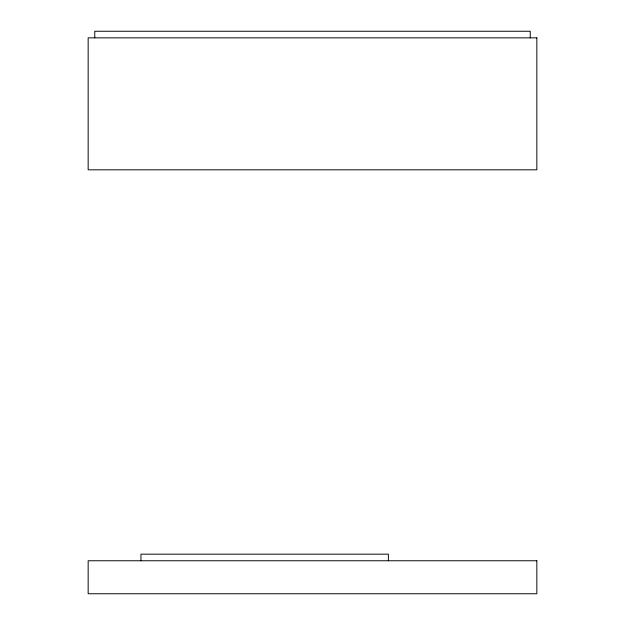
<?xml version="1.0" encoding="UTF-8"?>
<svg xmlns="http://www.w3.org/2000/svg" width="625" height="625" viewBox="0 0 625 625"><rect width="100%" height="100%" fill="white"/><g stroke="black" fill="none" stroke-linecap="round" stroke-linejoin="round"><path stroke-width="0.94" d="M530.242 37.852L530.242 31.25L94.758 31.25L94.758 37.852M388.383 560.758L388.383 554.164L140.945 554.164L140.945 560.758M536.844 37.852L88.156 37.852L88.156 169.812L536.844 169.812L536.844 37.852M536.844 560.758L88.156 560.758L88.156 593.75L536.844 593.75L536.844 560.758"/></g></svg>
